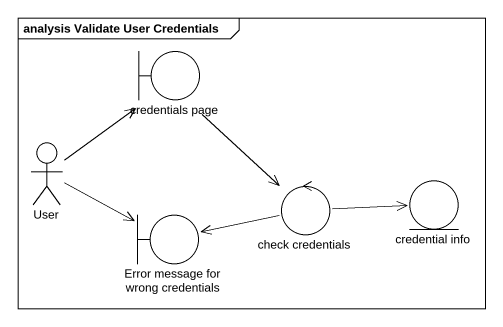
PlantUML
@startuml
mainframe analysis Validate User Credentials
boundary "credentials page" as credentials_page
actor User
control "check credentials" as check_credentials
entity "credential info" as credential_info
boundary "Error message for wrong credentials" as Error_message_for_wrong
credentials_page --> check_credentials
User -up-> credentials_page
User -right-> Error_message_for_wrong
check_credentials -right-> credential_info
check_credentials -left-> Error_message_for_wrong
@enduml
